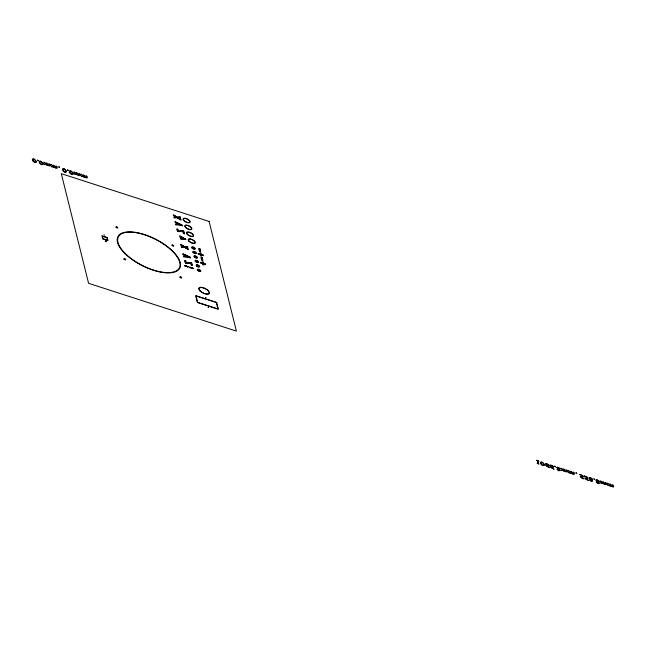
<?xml version="1.0" encoding="UTF-8"?>
<svg xmlns="http://www.w3.org/2000/svg" width="646" height="646" viewBox="0 0 646 646"><rect width="100%" height="100%" fill="white"/><g stroke="black" fill="none" stroke-linecap="round" stroke-linejoin="round"><path stroke-width="0.97" d="M182.858 230.993L178.118 231.325L177.295 229.257L177.844 231.454L183.133 231.244L183.997 233.472L183.424 231.179L182.858 230.993L183.432 231.559M179.572 224.695L176.059 224.299L179.233 224.461C166.079 217.331 191.03 229.734 178.458 223.968L178.885 224.105M104.224 235.257C104.264 234.538 103.853 235.265 104.159 235.007M105.807 241.636L106.243 241.572L105.266 241.128L106.178 241.677L105.266 241.128L105.742 241.378M205.832 297.725C205.929 297.047 205.371 297.661 205.767 297.475M208.311 307.674C208.27 306.963 208.004 307.69 208.246 307.415M179.863 217.468L177.537 217.371L177.803 217.791M178.974 218.493L180.153 219.204M175.688 222.418L176.245 222.595M177.069 223.193L177.561 223.355M177.892 224.445L178.361 224.598M176.681 224.38L177.214 224.558M183.521 231.914L183.609 232.269M183.698 232.633L183.787 232.988M180.993 236.783L180.404 236.597L182.334 237.55M183.674 238.309L180.581 237.308L184.336 238.85M183.173 238.802L180.759 238.019L182.011 238.754M199.84 251.036L199.307 248.896M185.208 246.99L185.144 247.297M200.413 253.329L200.995 255.485M201.633 258.182L201.722 258.537M201.81 258.893L201.899 259.248M201.988 259.603L202.077 259.967M183.674 254.508L184.231 254.694M185.063 255.291L187.493 256.728L185.878 256.535M184.675 256.478L185.208 256.648M202.868 263.455C195.423 260.911 210.507 265.789 203.094 263.528C203.837 267.323 201.883 259.458 203.062 263.406M191.208 262.793L190.764 262.647L191.297 263.148M191.386 263.503L191.474 263.859M191.563 264.222L191.652 264.577M200.825 254.484L200.308 253.248L200.599 254.411M49.233 165.344L48.636 165.675L47.578 165.053C48.902 163.325 45.236 162.509 46.342 163.172L46.787 164.851L45.155 164.27C46.334 162.493 43.112 161.88 43.807 162.308C43.985 163.608 44.065 165.15 45.163 164.431L49.952 166.046C51.212 164.124 48.07 163.333 48.773 163.939L49.233 165.344M56.315 167.637L55.718 167.968L54.66 167.338C55.952 165.586 52.358 164.787 53.424 165.465L53.86 167.136L52.229 166.563C53.376 164.754 50.243 164.149 50.889 164.601C51.066 165.901 51.139 167.443 52.237 166.725L57.026 168.34C58.285 166.418 55.144 165.626 55.847 166.232L56.315 167.637M79.321 175.074L78.723 175.405L77.665 174.775C78.957 173.031 75.364 172.224 76.43 172.902L76.866 174.581L75.235 174C76.381 172.191 73.248 171.586 73.894 172.038C74.04 173.314 74.177 174.904 75.243 174.162L80.031 175.777C81.323 173.871 78.109 173.08 78.852 173.669L79.321 175.074M86.394 177.359L85.797 177.69L84.747 177.069C86.063 175.341 82.397 174.525 83.504 175.187L83.948 176.867L82.317 176.285C83.463 174.485 80.322 173.871 80.976 174.323C81.146 175.623 81.226 177.166 82.325 176.447L87.113 178.062C88.373 176.14 85.232 175.349 85.934 175.954L86.394 177.359M566.429 471.386L565.831 471.717L564.774 471.095C566.066 469.343 562.472 468.536 563.538 469.214L563.974 470.894L562.343 470.312C563.53 468.536 560.308 467.922 561.003 468.35C561.18 469.65 561.253 471.192 562.351 470.474L567.148 472.089C568.399 470.167 565.258 469.376 565.961 469.981L566.429 471.386M573.503 473.68L572.913 474.011L571.855 473.381C573.147 471.628 569.554 470.829 570.612 471.507L571.056 473.179L569.425 472.597C570.571 470.797 567.438 470.191 568.084 470.643C568.262 471.943 568.335 473.486 569.433 472.767L574.221 474.382C575.481 472.46 572.34 471.669 573.042 472.266L573.503 473.68M605.609 484.056L605.019 484.387L603.962 483.765C605.254 482.013 601.66 481.205 602.718 481.884L603.162 483.563L601.531 482.982C602.678 481.181 599.545 480.567 600.191 481.02C600.336 482.296 600.473 483.886 601.539 483.143L606.328 484.758C607.587 482.837 604.446 482.045 605.149 482.651L605.609 484.056M612.691 486.349L612.093 486.68L611.043 486.05C612.36 484.322 608.693 483.507 609.8 484.177L610.244 485.849L608.613 485.267C609.759 483.466 606.618 482.861 607.272 483.313C607.442 484.613 607.523 486.155 608.621 485.437L613.409 487.044C614.693 485.146 611.487 484.355 612.23 484.936L612.691 486.349M549.375 467.647L546.742 466.38L545.111 464.45L545.482 463.545L548.252 464.401L548.979 465.403L548.696 466.041L546.33 465.33L549.375 467.647M553.921 469.125L551.288 467.857L549.665 465.919L550.029 465.015L552.798 465.871L553.533 466.872L553.251 467.51L550.885 466.8L553.921 469.125M537.973 463.36L537.076 463.19L538.909 464.264L538.142 461.196L538.909 461.091L536.406 460.275L537.383 461.018L537.973 463.36M172.385 245.262L173.354 245.73L172.385 245.262M548.115 464.942L548.083 465.483L547.13 465.572L546.161 465.047L546.015 463.836L546.896 463.763L548.115 464.942M552.669 466.412L552.629 466.953L551.684 467.042L550.707 466.517L550.57 465.314L551.45 465.233L552.669 466.412M583.29 476.587L582.862 477.257L580.972 477.063L583.927 478.88L581.505 478.008L580.213 476.457L581.586 476.7L582.579 476.15L582.038 475.391L579.43 474.439L582.353 475.432L583.29 476.587M587.836 478.056L587.408 478.726L585.526 478.533L588.474 480.358L586.051 479.485L584.759 477.927L586.14 478.169L587.125 477.62L586.592 476.869L583.976 475.908L586.907 476.901L587.836 478.056M36.426 161.403L36.257 162.388L34.819 162.485L32.986 161.298L32.3 160.046L32.575 158.932L33.907 158.94L36.426 161.403M43.25 163.608L43.08 164.593L41.651 164.69L39.81 163.511L39.123 162.251L39.406 161.137L40.73 161.153L43.25 163.608M66.506 171.125L66.344 172.119L64.907 172.216L63.066 171.029L62.387 169.777L62.662 168.654L63.986 168.671L66.506 171.125M73.337 173.33L73.168 174.323L71.73 174.42L69.897 173.233L69.211 171.981L69.485 170.867L70.818 170.875L73.337 173.33M544.513 464.498L544.352 465.491L542.915 465.588L541.073 464.401L540.395 463.15L540.67 462.027L541.994 462.043L544.513 464.498M180.323 277.126L181.284 277.618L180.323 277.126M557.377 467.324L558.12 468.786L559.129 468.641L558.935 467.793L557.377 467.324M589.733 477.79L590.484 479.251L591.494 479.098L591.292 478.25L589.733 477.79M596.557 479.994L597.308 481.456L598.317 481.31L598.123 480.462L596.557 479.994M560.025 468.657L558.895 469.311L560.34 470.554L558.968 470.781L557.013 469.416L557.902 468.818L556.489 467.486L558.039 467.22L560.025 468.657M592.39 479.122L591.26 479.776L592.705 481.02L591.324 481.246L589.378 479.881L590.266 479.275L588.853 477.951L590.404 477.685L592.39 479.122M599.213 481.327L598.083 481.981L599.528 483.224L598.148 483.45L596.201 482.086L597.09 481.488L595.677 480.156L597.227 479.889L599.213 481.327M559.702 470.361L558.798 470.595L557.732 469.787L558.661 469.327L559.702 470.361M592.059 480.818L591.155 481.06L590.089 480.253L591.017 479.792L592.059 480.818M598.89 483.03L597.978 483.265L596.912 482.457L597.849 481.997L598.89 483.03M59.569 167.33C58.277 168.194 58.415 164.964 59.569 167.33M576.765 473.373C575.473 474.237 575.61 471.007 576.765 473.373M37.476 160.16L38.292 160.797L37.476 160.16M67.555 169.89L68.371 170.528L67.555 169.89M554.664 466.202L555.487 466.84L554.664 466.202M593.852 478.872L594.667 479.51L593.852 478.872M116.425 227.117L117.378 227.618L116.425 227.117M124.363 258.998L125.308 259.498L124.363 258.998M35.627 161.993L34.771 162.34L33.56 161.306L33.083 159.4L33.996 159.102L34.989 159.796L35.627 161.993M42.45 164.197L41.594 164.544L40.383 163.511L39.915 161.605L40.819 161.306L41.82 162.009L42.45 164.197M65.714 171.715L64.85 172.07L63.639 171.029L63.171 169.123L64.075 168.832L65.076 169.527L65.714 171.715M72.538 173.927L71.674 174.275L70.471 173.233L69.994 171.335L70.907 171.037L71.9 171.731L72.538 173.927M543.722 465.088L542.858 465.443L541.647 464.401L541.178 462.496L542.083 462.205L543.084 462.899L543.722 465.088M182.81 231.583L177.464 231.567L176.786 228.854L178.013 229.249L178.441 230.993L183.803 231.066L184.506 233.876L183.278 233.481L182.81 231.583M190.998 262.833L185.709 263.043L185.16 260.847L185.983 262.914L191.289 262.769L191.854 265.062L190.998 262.833M190.675 263.172L185.321 263.156L184.651 260.443L185.878 260.839L186.306 262.583L191.668 262.656L192.371 265.466L191.143 265.07L190.675 263.172M180.307 217.008L177.028 217.024L173.281 214.763L173.483 215.578L175.898 217.032L173.847 217.04L174.049 217.864L177.23 217.839L181.09 220.165L180.888 219.349L178.369 217.831L180.509 217.823L180.307 217.008M179.968 217.298L177.101 217.314L173.839 215.352L176.802 217.322L174.388 217.565L177.157 217.549L180.533 219.583L177.472 217.54L179.968 217.298M187.647 246.514L184.368 246.53L180.622 244.269L180.823 245.084L183.246 246.538L181.187 246.546L181.397 247.37L184.578 247.353L188.438 249.671L188.236 248.855L185.717 247.337L187.857 247.329L187.647 246.514M187.316 246.812L184.441 246.829L181.179 244.858L184.15 246.829L181.736 247.071L184.498 247.055L187.881 249.09L184.821 247.047L187.316 246.812M179.741 224.986L175.785 224.848L175.575 223.992L178.207 224.122L175.187 222.434L174.977 221.578L182.317 225.091L182.511 225.882L179.741 224.986M187.566 256.793L184.053 256.389L187.227 256.551C173.12 249.647 198.169 260.693 187.566 256.793M187.736 257.076L183.779 256.938L183.561 256.082L186.193 256.22L183.173 254.524L182.963 253.676L190.304 257.181L190.505 257.972L187.736 257.076M184.853 238.931L180.856 238.762L180.25 236.315L184.853 238.931M185.854 239.254L180.517 239.036L179.701 235.758L185.854 239.254M209.094 221.449L61.297 173.661L88.591 283.319L236.396 331.099L209.094 221.449M199.961 248.823L198.693 248.419L199.404 251.262L200.672 251.674L199.961 248.823M199.582 248.936L200.163 251.27L199.582 248.936M200.922 253.208L199.8 252.852L200.09 254.007L198.064 253.353L198.217 253.991L200.244 254.645L200.535 255.8L201.657 256.163L201.366 255.008L203.401 255.663L203.248 255.033L201.213 254.371L200.922 253.208M202.86 255.138L198.572 253.757L200.631 254.532L200.914 255.687L200.858 254.605L202.86 255.138M202.198 257.754L200.93 257.342L201.641 260.185L202.909 260.596L202.198 257.754M201.818 257.859L202.4 260.193L201.818 257.859M203.159 262.139L202.036 261.775L202.327 262.93L200.3 262.276L200.454 262.914L202.481 263.568L202.771 264.723L203.894 265.086L203.603 263.931L205.638 264.594L205.485 263.956L203.45 263.293L203.159 262.139M107.26 237.534L101.882 235.79L102.649 238.85L108.019 240.595L107.26 237.534M106.873 237.639L102.399 236.194L103.029 238.745L107.511 240.191L106.873 237.639M188.204 266.572L184.635 265.417L184.78 266.031L188.357 267.186L188.204 266.572M193.033 268.138L189.456 266.984L189.609 267.589L193.178 268.744L193.033 268.138M187.816 266.685L185.144 265.821L187.816 266.685M192.645 268.243L189.972 267.379L192.645 268.243M216.676 302.409L195.625 295.602L197.337 302.49L218.388 309.289L216.676 302.409M216.289 302.514L196.134 295.997L197.724 302.376L217.88 308.893L216.289 302.514M122.95 251.48A34.698 14.826 26.9 0 0 177.577 270.593A34.698 14.826 26.9 0 0 146.012 235.071A34.698 14.826 26.9 0 0 122.95 251.48M124.072 259.272A1.042 0.444 26.9 0 0 125.704 259.805A1.042 0.444 26.9 0 0 124.686 258.731A1.042 0.444 26.9 0 0 124.072 259.272M116.135 227.4A1.042 0.444 26.9 0 0 117.766 227.925A1.042 0.444 26.9 0 0 116.748 226.859A1.042 0.444 26.9 0 0 116.135 227.4M172.094 245.472A1.042 0.444 26.9 0 0 173.734 246.037A1.042 0.444 26.9 0 0 172.781 244.971A1.042 0.444 26.9 0 0 172.094 245.472M180.161 277.481A1.042 0.444 26.9 0 0 181.736 277.845A1.042 0.444 26.9 0 0 180.517 276.795A1.042 0.444 26.9 0 0 180.161 277.481M200.115 291.08A5.951 2.544 26.9 0 0 209.288 293.639A5.951 2.544 26.9 0 0 202.901 287.575A5.951 2.544 26.9 0 0 200.115 291.08M183.642 220.399A3.965 1.696 26.9 0 0 189.892 222.595A3.965 1.696 26.9 0 0 186.298 218.534A3.965 1.696 26.9 0 0 183.642 220.399M185.402 227.335A3.965 1.696 26.9 0 0 191.636 229.459A3.965 1.696 26.9 0 0 187.938 225.397A3.965 1.696 26.9 0 0 185.402 227.335M187.251 234.361A3.965 1.696 26.9 0 0 193.429 236.275A3.965 1.696 26.9 0 0 189.439 232.213A3.965 1.696 26.9 0 0 187.251 234.361M189.068 241.354A3.965 1.696 26.9 0 0 195.197 243.098A3.965 1.696 26.9 0 0 190.99 239.044A3.965 1.696 26.9 0 0 189.068 241.354M192.096 248.112A1.986 0.848 26.9 0 0 195.173 249.033A1.986 0.848 26.9 0 0 193.13 247.006A1.986 0.848 26.9 0 0 192.096 248.112M193.057 252.416A1.986 0.848 26.9 0 0 196.19 253.579A1.986 0.848 26.9 0 0 194.486 251.552A1.986 0.848 26.9 0 0 193.057 252.416M194.462 257.173A1.986 0.848 26.9 0 0 197.458 257.875A1.986 0.848 26.9 0 0 195.149 255.873A1.986 0.848 26.9 0 0 194.462 257.173M195.399 261.469A1.986 0.848 26.9 0 0 198.492 262.438A1.986 0.848 26.9 0 0 196.513 260.411A1.986 0.848 26.9 0 0 195.399 261.469M196.505 265.926A1.986 0.848 26.9 0 0 199.598 266.903A1.986 0.848 26.9 0 0 197.628 264.876A1.986 0.848 26.9 0 0 196.505 265.926M197.611 270.391A1.986 0.848 26.9 0 0 200.712 271.368A1.986 0.848 26.9 0 0 198.742 269.334A1.986 0.848 26.9 0 0 197.611 270.391M123.321 251.488A34.198 14.616 26.9 0 0 177.157 270.335A34.198 14.616 26.9 0 0 146.053 235.322A34.198 14.616 26.9 0 0 123.321 251.488M200.454 291.055A5.451 2.326 26.9 0 0 208.852 293.397A5.451 2.326 26.9 0 0 202.997 287.841A5.451 2.326 26.9 0 0 200.454 291.055M184.021 220.415A3.464 1.478 26.9 0 0 189.48 222.329A3.464 1.478 26.9 0 0 186.339 218.784A3.464 1.478 26.9 0 0 184.021 220.415M185.765 227.344A3.464 1.478 26.9 0 0 191.216 229.201A3.464 1.478 26.9 0 0 187.986 225.648A3.464 1.478 26.9 0 0 185.765 227.344M187.598 234.353A3.464 1.478 26.9 0 0 193.001 236.024A3.464 1.478 26.9 0 0 189.512 232.471A3.464 1.478 26.9 0 0 187.598 234.353M189.407 241.329A3.464 1.478 26.9 0 0 194.761 242.856A3.464 1.478 26.9 0 0 191.087 239.319A3.464 1.478 26.9 0 0 189.407 241.329M192.443 248.096A1.486 0.63 26.9 0 0 194.745 248.783A1.486 0.63 26.9 0 0 193.211 247.273A1.486 0.63 26.9 0 0 192.443 248.096M193.437 252.441A1.486 0.63 26.9 0 0 195.778 253.305A1.486 0.63 26.9 0 0 194.511 251.795A1.486 0.63 26.9 0 0 193.437 252.441M194.769 257.124A1.486 0.63 26.9 0 0 197.006 257.649A1.486 0.63 26.9 0 0 195.286 256.155A1.486 0.63 26.9 0 0 194.769 257.124M195.746 261.46A1.486 0.63 26.9 0 0 198.064 262.187A1.486 0.63 26.9 0 0 196.586 260.669A1.486 0.63 26.9 0 0 195.746 261.46M196.86 265.918A1.486 0.63 26.9 0 0 199.17 266.653A1.486 0.63 26.9 0 0 197.7 265.135A1.486 0.63 26.9 0 0 196.86 265.918M197.967 270.383A1.486 0.63 26.9 0 0 200.284 271.118A1.486 0.63 26.9 0 0 198.806 269.592A1.486 0.63 26.9 0 0 197.967 270.383"/></g></svg>
